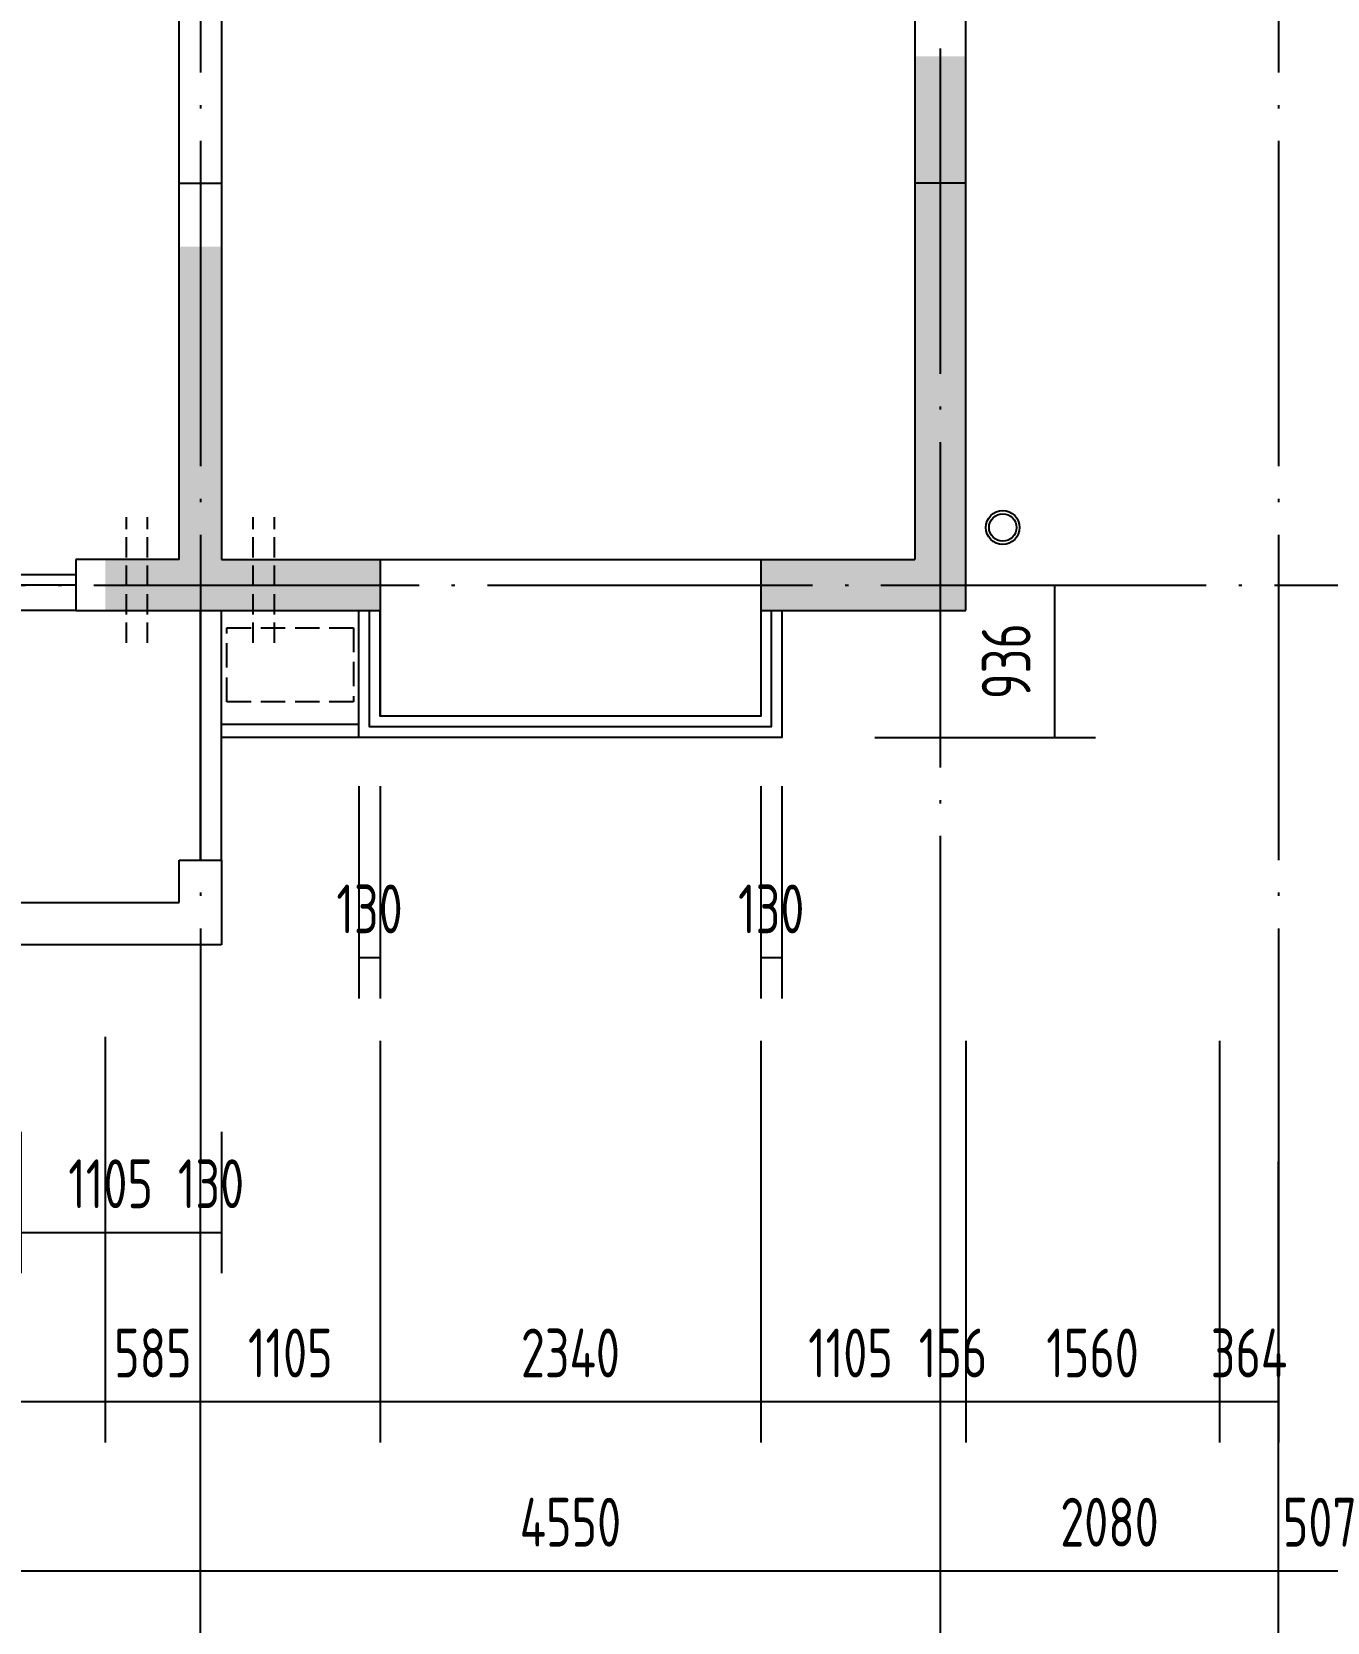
# Model space of a CAD drawing. Extents: x -726032 to 135930, y -151624 to 587044.
# Drawn here: x -674191 to -666225, y 489048 to 498822 of the extents above; entities that cross this region are included whole.
import ezdxf

# ---------------------------------------------------------------- set-up
doc = ezdxf.new("R2010")
doc.units = 0
doc.header["$LTSCALE"] = 1000
doc.header["$MEASUREMENT"] = 0
doc.linetypes.add('DASH', pattern=[0.35, 0.25, -0.1])
doc.linetypes.add('DOTE', pattern=[2.42, 2, -0.2, 0.02, -0.2])
doc.layers.get('DEFPOINTS').update_dxf_attribs({"color": 1, "linetype": 'CONTINUOUS'})
for name, color, linetype in [('AXIS', 245, 'CONTINUOUS'), ('COLUMN', 170, 'CONTINUOUS'), ('DOTE', 8, 'DOTE'), ('GROUND', 45, 'CONTINUOUS'), ('PUB_DIM', 245, 'CONTINUOUS'), ('ROOF', 4, 'CONTINUOUS'), ('WALL', 255, 'CONTINUOUS'), ('WINDOW', 155, 'CONTINUOUS'), ('空调', 245, 'CONTINUOUS'), ('雨水管', 20, 'CONTINUOUS')]:
    doc.layers.add(name, color=color, linetype=linetype)
doc.styles.add('DIM_FONT', font='isocp.shx', dxfattribs={"width": 0.8})
doc.dimstyles.new('AXIS', dxfattribs={"dimtxt": 300, "dimasz": 1, "dimexe": 250, "dimexo": 300, "dimgap": 150, "dimtad": 1, "dimdec": 0, "dimzin": 0, "dimdsep": 46, "dimtxsty": 'DIM_FONT', "dimcen": 0.09, "dimse1": 1, "dimse2": 1, "dimclrt": 142, "dimadec": 0, "dimazin": 0, "dimtfac": 1, "dimtdec": 0, "dimtix": 1, "dimtmove": 2, "dimatfit": 3, "dimfxl": 1, "dimtolj": 1, "dimtzin": 0, "dimarcsym": 0})
doc.dimstyles.new('DIMA', dxfattribs={"dimtxt": 300, "dimasz": 1, "dimexe": 250, "dimexo": 300, "dimgap": 150, "dimtad": 1, "dimdec": 0, "dimzin": 0, "dimdsep": 46, "dimtxsty": 'DIM_FONT', "dimcen": 0.09, "dimse1": 1, "dimclrt": 142, "dimadec": 0, "dimazin": 0, "dimtfac": 1, "dimtdec": 0, "dimtix": 1, "dimtmove": 2, "dimatfit": 3, "dimfxl": 1, "dimtolj": 1, "dimtzin": 0, "dimarcsym": 0})
doc.dimstyles.new('DIMB', dxfattribs={"dimtxt": 300, "dimasz": 1, "dimexe": 250, "dimexo": 300, "dimgap": 150, "dimtad": 1, "dimdec": 0, "dimzin": 0, "dimdsep": 46, "dimtxsty": 'DIM_FONT', "dimcen": 0.09, "dimse2": 1, "dimclrt": 142, "dimadec": 0, "dimazin": 0, "dimtfac": 1, "dimtdec": 0, "dimtix": 1, "dimtmove": 2, "dimatfit": 3, "dimfxl": 1, "dimtolj": 1, "dimtzin": 0, "dimarcsym": 0})
doc.dimstyles.new('DIMN', dxfattribs={"dimtxt": 300, "dimasz": 1, "dimexe": 250, "dimexo": 300, "dimgap": 150, "dimtad": 1, "dimdec": 0, "dimzin": 0, "dimdsep": 46, "dimtxsty": 'DIM_FONT', "dimcen": 0.09, "dimclrt": 142, "dimadec": 0, "dimazin": 0, "dimtfac": 1, "dimtdec": 0, "dimtix": 1, "dimtmove": 2, "dimatfit": 3, "dimfxl": 1, "dimtolj": 1, "dimtzin": 0, "dimarcsym": 0})

# ---------------------------------------------------------------- blocks, each defined once
blk = doc.blocks.new('*D510')
at = {"layer": 'AXIS', "color": 0, "lineweight": -2, "transparency": 16777216}
for p, q in [((-711919.9, 491580.4), (-711919.9, 488072.9)), ((-643240.9, 491580.4), (-643240.9, 488072.9)), ((-643241.9, 488322.9), (-711918.9, 488322.9))]:
    blk.add_line(p, q, dxfattribs=at)
at = {"layer": 'AXIS', "color": 0, "transparency": 16777216}
for points in [[(-711918.9, 488323.1), (-711918.9, 488322.8), (-711919.9, 488322.9)], [(-643241.9, 488323.1), (-643241.9, 488322.8), (-643240.9, 488322.9)]]:
    blk.add_solid(points, dxfattribs=at)
at = {"layer": 'DEFPOINTS', "color": 0, "transparency": 16777216}
for p in [(-711919.9, 491880.4), (-643240.9, 491880.4), (-711919.9, 488322.9)]:
    blk.add_point(p, dxfattribs=at)
at = {"layer": 'AXIS', "color": 142, "transparency": 16777216, "insert": (-677580.4, 488622.9), "char_height": 300, "attachment_point": 5, "style": 'DIM_FONT'}
blk.add_mtext('\\A1;68679', dxfattribs=at)
blk = doc.blocks.new('*D3302')
at = {"layer": 'AXIS', "color": 0, "lineweight": -2, "transparency": 16777216}
blk.add_line((-673154.9, 489362.9), (-677832.9, 489362.9), dxfattribs=at)
at = {"layer": 'AXIS', "color": 0, "transparency": 16777216}
for points in [[(-677832.9, 489363.1), (-677832.9, 489362.8), (-677833.9, 489362.9)], [(-673154.9, 489363.1), (-673154.9, 489362.8), (-673153.9, 489362.9)]]:
    blk.add_solid(points, dxfattribs=at)
at = {"layer": 'DEFPOINTS', "color": 0, "transparency": 16777216}
for p in [(-677833.9, 491880.4), (-673153.9, 491880.4), (-677833.9, 489362.9)]:
    blk.add_point(p, dxfattribs=at)
at = {"layer": 'AXIS', "color": 142, "transparency": 16777216, "insert": (-675493.9, 489662.9), "char_height": 300, "attachment_point": 5, "style": 'DIM_FONT'}
blk.add_mtext('\\A1;4680', dxfattribs=at)
blk = doc.blocks.new('*D986')
at = {"layer": 'DEFPOINTS', "color": 0, "transparency": 16777216}
for p in [(-677248.9, 492946.4), (-673738.9, 492946.4), (-677248.9, 490402.9)]:
    blk.add_point(p, dxfattribs=at)
at = {"layer": 'PUB_DIM', "color": 0, "lineweight": -2, "transparency": 16777216}
for p, q in [((-677248.9, 492646.4), (-677248.9, 490152.9)), ((-673738.9, 492646.4), (-673738.9, 490152.9)), ((-673739.9, 490402.9), (-677247.9, 490402.9))]:
    blk.add_line(p, q, dxfattribs=at)
at = {"layer": 'PUB_DIM', "color": 0, "transparency": 16777216}
for points in [[(-677247.9, 490403.1), (-677247.9, 490402.8), (-677248.9, 490402.9)], [(-673739.9, 490403.1), (-673739.9, 490402.8), (-673738.9, 490402.9)]]:
    blk.add_solid(points, dxfattribs=at)
at = {"layer": 'PUB_DIM', "color": 142, "transparency": 16777216, "insert": (-675493.9, 490702.9), "char_height": 300, "attachment_point": 5, "style": 'DIM_FONT'}
blk.add_mtext('\\A1;3510', dxfattribs=at)
blk = doc.blocks.new('*D3321')
at = {"layer": 'AXIS', "color": 0, "lineweight": -2, "transparency": 16777216}
for p, q in [((-666524.9, 489362.9), (-666525.9, 489362.9)), ((-666016.9, 489362.9), (-666523.9, 489362.9)), ((-666015.9, 489362.9), (-666014.9, 489362.9))]:
    blk.add_line(p, q, dxfattribs=at)
at = {"layer": 'AXIS', "color": 0, "transparency": 16777216}
for points in [[(-666524.9, 489363.1), (-666524.9, 489362.8), (-666523.9, 489362.9)], [(-666015.9, 489363.1), (-666015.9, 489362.8), (-666016.9, 489362.9)]]:
    blk.add_solid(points, dxfattribs=at)
at = {"layer": 'DEFPOINTS', "color": 0, "transparency": 16777216}
for p in [(-666523.9, 491880.4), (-666016.9, 491880.4), (-666523.9, 489362.9)]:
    blk.add_point(p, dxfattribs=at)
at = {"layer": 'AXIS', "color": 142, "transparency": 16777216, "insert": (-666270.4, 489662.9), "char_height": 300, "attachment_point": 5, "style": 'DIM_FONT'}
blk.add_mtext('\\A1;507', dxfattribs=at)
blk = doc.blocks.new('*D1021')
at = {"layer": 'DEFPOINTS', "color": 0, "transparency": 16777216}
for p in [(-666887.9, 492920.4), (-666523.9, 492920.4), (-666887.9, 490402.9)]:
    blk.add_point(p, dxfattribs=at)
at = {"layer": 'PUB_DIM', "color": 0, "lineweight": -2, "transparency": 16777216}
for p, q in [((-666887.9, 492620.4), (-666887.9, 490152.9)), ((-666523.9, 492620.4), (-666523.9, 490152.9)), ((-666888.9, 490402.9), (-666889.9, 490402.9)), ((-666523.9, 490402.9), (-666887.9, 490402.9)), ((-666522.9, 490402.9), (-666521.9, 490402.9))]:
    blk.add_line(p, q, dxfattribs=at)
at = {"layer": 'PUB_DIM', "color": 0, "transparency": 16777216}
for points in [[(-666888.9, 490403.1), (-666888.9, 490402.8), (-666887.9, 490402.9)], [(-666522.9, 490403.1), (-666522.9, 490402.8), (-666523.9, 490402.9)]]:
    blk.add_solid(points, dxfattribs=at)
at = {"layer": 'PUB_DIM', "color": 142, "transparency": 16777216, "insert": (-666705.9, 490702.9), "char_height": 300, "attachment_point": 5, "style": 'DIM_FONT'}
blk.add_mtext('\\A1;364', dxfattribs=at)
blk = doc.blocks.new('*D2260')
at = {"layer": 'DEFPOINTS', "color": 0, "transparency": 16777216}
for p in [(-669708.9, 492920.4), (-668603.9, 492920.4), (-669708.9, 490402.9)]:
    blk.add_point(p, dxfattribs=at)
at = {"layer": 'PUB_DIM', "color": 0, "lineweight": -2, "transparency": 16777216}
for p, q in [((-669708.9, 492620.4), (-669708.9, 490152.9)), ((-668604.9, 490402.9), (-669707.9, 490402.9))]:
    blk.add_line(p, q, dxfattribs=at)
at = {"layer": 'PUB_DIM', "color": 0, "transparency": 16777216}
for points in [[(-669707.9, 490403.1), (-669707.9, 490402.8), (-669708.9, 490402.9)], [(-668604.9, 490403.1), (-668604.9, 490402.8), (-668603.9, 490402.9)]]:
    blk.add_solid(points, dxfattribs=at)
at = {"layer": 'PUB_DIM', "color": 142, "transparency": 16777216, "insert": (-669156.4, 490702.9), "char_height": 300, "attachment_point": 5, "style": 'DIM_FONT'}
blk.add_mtext('\\A1;1105', dxfattribs=at)
blk = doc.blocks.new('*D1024')
at = {"layer": 'DEFPOINTS', "color": 0, "transparency": 16777216}
for p in [(-669708.9, 494486.4), (-669578.9, 494486.4), (-669708.9, 493131.9)]:
    blk.add_point(p, dxfattribs=at)
at = {"layer": 'PUB_DIM', "color": 0, "lineweight": -2, "transparency": 16777216}
for p, q in [((-669708.9, 494186.4), (-669708.9, 492881.9)), ((-669578.9, 494186.4), (-669578.9, 492881.9)), ((-669709.9, 493131.9), (-669710.9, 493131.9)), ((-669578.9, 493131.9), (-669708.9, 493131.9)), ((-669577.9, 493131.9), (-669576.9, 493131.9))]:
    blk.add_line(p, q, dxfattribs=at)
at = {"layer": 'PUB_DIM', "color": 0, "transparency": 16777216}
for points in [[(-669709.9, 493132.1), (-669709.9, 493131.7), (-669708.9, 493131.9)], [(-669577.9, 493132.1), (-669577.9, 493131.7), (-669578.9, 493131.9)]]:
    blk.add_solid(points, dxfattribs=at)
at = {"layer": 'PUB_DIM', "color": 142, "transparency": 16777216, "insert": (-669643.9, 493431.9), "char_height": 300, "attachment_point": 5, "style": 'DIM_FONT'}
blk.add_mtext('\\A1;130', dxfattribs=at)
blk = doc.blocks.new('*D3721')
at = {"layer": 'DEFPOINTS', "color": 0, "transparency": 16777216}
for p in [(-668603.9, 492920.4), (-668447.9, 492920.4), (-668603.9, 490402.9)]:
    blk.add_point(p, dxfattribs=at)
at = {"layer": 'PUB_DIM', "color": 0, "lineweight": -2, "transparency": 16777216}
for p, q in [((-668447.9, 492620.4), (-668447.9, 490152.9)), ((-668604.9, 490402.9), (-668605.9, 490402.9)), ((-668447.9, 490402.9), (-668603.9, 490402.9)), ((-668446.9, 490402.9), (-668445.9, 490402.9))]:
    blk.add_line(p, q, dxfattribs=at)
at = {"layer": 'PUB_DIM', "color": 0, "transparency": 16777216}
for points in [[(-668604.9, 490403.1), (-668604.9, 490402.8), (-668603.9, 490402.9)], [(-668446.9, 490403.1), (-668446.9, 490402.8), (-668447.9, 490402.9)]]:
    blk.add_solid(points, dxfattribs=at)
at = {"layer": 'PUB_DIM', "color": 142, "transparency": 16777216, "insert": (-668525.9, 490702.9), "char_height": 300, "attachment_point": 5, "style": 'DIM_FONT'}
blk.add_mtext('\\A1;156', dxfattribs=at)
blk = doc.blocks.new('*D2261')
at = {"layer": 'DEFPOINTS', "color": 0, "transparency": 16777216}
for p in [(-673738.9, 492946.4), (-673153.9, 492946.4), (-673738.9, 490402.9)]:
    blk.add_point(p, dxfattribs=at)
at = {"layer": 'PUB_DIM', "color": 0, "lineweight": -2, "transparency": 16777216}
for p, q in [((-673738.9, 492646.4), (-673738.9, 490152.9)), ((-673739.9, 490402.9), (-673740.9, 490402.9)), ((-673153.9, 490402.9), (-673738.9, 490402.9)), ((-673152.9, 490402.9), (-673151.9, 490402.9))]:
    blk.add_line(p, q, dxfattribs=at)
at = {"layer": 'PUB_DIM', "color": 0, "transparency": 16777216}
for points in [[(-673739.9, 490403.1), (-673739.9, 490402.8), (-673738.9, 490402.9)], [(-673152.9, 490403.1), (-673152.9, 490402.8), (-673153.9, 490402.9)]]:
    blk.add_solid(points, dxfattribs=at)
at = {"layer": 'PUB_DIM', "color": 142, "transparency": 16777216, "insert": (-673446.4, 490702.9), "char_height": 300, "attachment_point": 5, "style": 'DIM_FONT'}
blk.add_mtext('\\A1;585', dxfattribs=at)
blk = doc.blocks.new('*D3722')
at = {"layer": 'DEFPOINTS', "color": 0, "transparency": 16777216}
for p in [(-674258.9, 492362.8), (-673153.9, 492362.8), (-673153.9, 491442.9)]:
    blk.add_point(p, dxfattribs=at)
at = {"layer": 'PUB_DIM', "color": 0, "lineweight": -2, "transparency": 16777216}
for p, q in [((-674258.9, 492062.8), (-674258.9, 491192.9)), ((-674257.9, 491442.9), (-673154.9, 491442.9))]:
    blk.add_line(p, q, dxfattribs=at)
at = {"layer": 'PUB_DIM', "color": 0, "transparency": 16777216}
for points in [[(-674257.9, 491443.1), (-674257.9, 491442.8), (-674258.9, 491442.9)], [(-673154.9, 491443.1), (-673154.9, 491442.8), (-673153.9, 491442.9)]]:
    blk.add_solid(points, dxfattribs=at)
at = {"layer": 'PUB_DIM', "color": 142, "transparency": 16777216, "insert": (-673706.4, 491742.9), "char_height": 300, "attachment_point": 5, "style": 'DIM_FONT'}
blk.add_mtext('\\A1;1105', dxfattribs=at)
blk = doc.blocks.new('*D1025')
at = {"layer": 'DEFPOINTS', "color": 0, "transparency": 16777216}
for p in [(-672178.9, 494486.4), (-672048.9, 494486.4), (-672178.9, 493131.9)]:
    blk.add_point(p, dxfattribs=at)
at = {"layer": 'PUB_DIM', "color": 0, "lineweight": -2, "transparency": 16777216}
for p, q in [((-672178.9, 494186.4), (-672178.9, 492881.9)), ((-672048.9, 494186.4), (-672048.9, 492881.9)), ((-672179.9, 493131.9), (-672180.9, 493131.9)), ((-672048.9, 493131.9), (-672178.9, 493131.9)), ((-672047.9, 493131.9), (-672046.9, 493131.9))]:
    blk.add_line(p, q, dxfattribs=at)
at = {"layer": 'PUB_DIM', "color": 0, "transparency": 16777216}
for points in [[(-672179.9, 493132.1), (-672179.9, 493131.7), (-672178.9, 493131.9)], [(-672047.9, 493132.1), (-672047.9, 493131.7), (-672048.9, 493131.9)]]:
    blk.add_solid(points, dxfattribs=at)
at = {"layer": 'PUB_DIM', "color": 142, "transparency": 16777216, "insert": (-672113.9, 493431.9), "char_height": 300, "attachment_point": 5, "style": 'DIM_FONT'}
blk.add_mtext('\\A1;130', dxfattribs=at)
blk = doc.blocks.new('*D3723')
at = {"layer": 'DEFPOINTS', "color": 0, "transparency": 16777216}
for p in [(-673153.9, 492946.4), (-672048.9, 492920.4), (-673153.9, 490402.9)]:
    blk.add_point(p, dxfattribs=at)
at = {"layer": 'PUB_DIM', "color": 0, "lineweight": -2, "transparency": 16777216}
for p, q in [((-672048.9, 492620.4), (-672048.9, 490152.9)), ((-672049.9, 490402.9), (-673152.9, 490402.9))]:
    blk.add_line(p, q, dxfattribs=at)
at = {"layer": 'PUB_DIM', "color": 0, "transparency": 16777216}
for points in [[(-673152.9, 490403.1), (-673152.9, 490402.8), (-673153.9, 490402.9)], [(-672049.9, 490403.1), (-672049.9, 490402.8), (-672048.9, 490402.9)]]:
    blk.add_solid(points, dxfattribs=at)
at = {"layer": 'PUB_DIM', "color": 142, "transparency": 16777216, "insert": (-672601.4, 490702.9), "char_height": 300, "attachment_point": 5, "style": 'DIM_FONT'}
blk.add_mtext('\\A1;1105', dxfattribs=at)
blk = doc.blocks.new('*D2262')
at = {"layer": 'DEFPOINTS', "color": 0, "transparency": 16777216}
for p in [(-673153.9, 492362.8), (-673023.9, 492362.8), (-673023.9, 491442.9)]:
    blk.add_point(p, dxfattribs=at)
at = {"layer": 'PUB_DIM', "color": 0, "lineweight": -2, "transparency": 16777216}
for p, q in [((-673023.9, 492062.8), (-673023.9, 491192.9)), ((-673154.9, 491442.9), (-673155.9, 491442.9)), ((-673153.9, 491442.9), (-673023.9, 491442.9)), ((-673022.9, 491442.9), (-673021.9, 491442.9))]:
    blk.add_line(p, q, dxfattribs=at)
at = {"layer": 'PUB_DIM', "color": 0, "transparency": 16777216}
for points in [[(-673154.9, 491443.1), (-673154.9, 491442.8), (-673153.9, 491442.9)], [(-673022.9, 491443.1), (-673022.9, 491442.8), (-673023.9, 491442.9)]]:
    blk.add_solid(points, dxfattribs=at)
at = {"layer": 'PUB_DIM', "color": 142, "transparency": 16777216, "insert": (-673088.9, 491742.9), "char_height": 300, "attachment_point": 5, "style": 'DIM_FONT'}
blk.add_mtext('\\A1;130', dxfattribs=at)
blk = doc.blocks.new('*D3323')
at = {"layer": 'AXIS', "color": 0, "lineweight": -2, "transparency": 16777216}
blk.add_line((-668604.9, 489362.9), (-673152.9, 489362.9), dxfattribs=at)
at = {"layer": 'AXIS', "color": 0, "transparency": 16777216}
for points in [[(-673152.9, 489363.1), (-673152.9, 489362.8), (-673153.9, 489362.9)], [(-668604.9, 489363.1), (-668604.9, 489362.8), (-668603.9, 489362.9)]]:
    blk.add_solid(points, dxfattribs=at)
at = {"layer": 'DEFPOINTS', "color": 0, "transparency": 16777216}
for p in [(-673153.9, 491880.4), (-668603.9, 491880.4), (-673153.9, 489362.9)]:
    blk.add_point(p, dxfattribs=at)
at = {"layer": 'AXIS', "color": 142, "transparency": 16777216, "insert": (-670878.9, 489662.9), "char_height": 300, "attachment_point": 5, "style": 'DIM_FONT'}
blk.add_mtext('\\A1;4550', dxfattribs=at)
blk = doc.blocks.new('*D1026')
at = {"layer": 'DEFPOINTS', "color": 0, "transparency": 16777216}
for p in [(-672048.9, 492920.4), (-669708.9, 492920.4), (-672048.9, 490402.9)]:
    blk.add_point(p, dxfattribs=at)
at = {"layer": 'PUB_DIM', "color": 0, "lineweight": -2, "transparency": 16777216}
for p, q in [((-672048.9, 492620.4), (-672048.9, 490152.9)), ((-669708.9, 492620.4), (-669708.9, 490152.9)), ((-669709.9, 490402.9), (-672047.9, 490402.9))]:
    blk.add_line(p, q, dxfattribs=at)
at = {"layer": 'PUB_DIM', "color": 0, "transparency": 16777216}
for points in [[(-672047.9, 490403.1), (-672047.9, 490402.8), (-672048.9, 490402.9)], [(-669709.9, 490403.1), (-669709.9, 490402.8), (-669708.9, 490402.9)]]:
    blk.add_solid(points, dxfattribs=at)
at = {"layer": 'PUB_DIM', "color": 142, "transparency": 16777216, "insert": (-670878.9, 490703), "char_height": 300, "attachment_point": 5, "style": 'DIM_FONT'}
blk.add_mtext('\\A1;2340', dxfattribs=at)
blk = doc.blocks.new('*D3724')
at = {"layer": 'DEFPOINTS', "color": 0, "transparency": 16777216}
for p in [(-669306.5, 495422.4), (-667899.2, 495422.4), (-669306.5, 494486.4)]:
    blk.add_point(p, dxfattribs=at)
at = {"layer": 'PUB_DIM', "color": 0, "lineweight": -2, "transparency": 16777216}
for p, q in [((-667899.2, 494487.4), (-667899.2, 495421.4)), ((-669006.5, 494486.4), (-667649.2, 494486.4))]:
    blk.add_line(p, q, dxfattribs=at)
at = {"layer": 'PUB_DIM', "color": 0, "transparency": 16777216}
for points in [[(-667899.3, 495421.4), (-667899, 495421.4), (-667899.2, 495422.4)], [(-667899.3, 494487.4), (-667899, 494487.4), (-667899.2, 494486.4)]]:
    blk.add_solid(points, dxfattribs=at)
at = {"layer": 'PUB_DIM', "color": 142, "transparency": 16777216, "insert": (-668199.2, 494954.4), "char_height": 300, "attachment_point": 5, "rotation": 90, "style": 'DIM_FONT'}
blk.add_mtext('\\A1;936', dxfattribs=at)
blk = doc.blocks.new('*D3324')
at = {"layer": 'AXIS', "color": 0, "lineweight": -2, "transparency": 16777216}
blk.add_line((-666524.9, 489362.9), (-668602.9, 489362.9), dxfattribs=at)
at = {"layer": 'AXIS', "color": 0, "transparency": 16777216}
for points in [[(-668602.9, 489363.1), (-668602.9, 489362.8), (-668603.9, 489362.9)], [(-666524.9, 489363.1), (-666524.9, 489362.8), (-666523.9, 489362.9)]]:
    blk.add_solid(points, dxfattribs=at)
at = {"layer": 'DEFPOINTS', "color": 0, "transparency": 16777216}
for p in [(-668603.9, 491880.4), (-666523.9, 491880.4), (-668603.9, 489362.9)]:
    blk.add_point(p, dxfattribs=at)
at = {"layer": 'AXIS', "color": 142, "transparency": 16777216, "insert": (-667563.9, 489663), "char_height": 300, "attachment_point": 5, "style": 'DIM_FONT'}
blk.add_mtext('\\A1;2080', dxfattribs=at)
blk = doc.blocks.new('*D1027')
at = {"layer": 'DEFPOINTS', "color": 0, "transparency": 16777216}
for p in [(-668447.9, 492920.4), (-666887.9, 492920.4), (-668447.9, 490402.9)]:
    blk.add_point(p, dxfattribs=at)
at = {"layer": 'PUB_DIM', "color": 0, "lineweight": -2, "transparency": 16777216}
for p, q in [((-668447.9, 492620.4), (-668447.9, 490152.9)), ((-666887.9, 492620.4), (-666887.9, 490152.9)), ((-666888.9, 490402.9), (-668446.9, 490402.9))]:
    blk.add_line(p, q, dxfattribs=at)
at = {"layer": 'PUB_DIM', "color": 0, "transparency": 16777216}
for points in [[(-668446.9, 490403.1), (-668446.9, 490402.8), (-668447.9, 490402.9)], [(-666888.9, 490403.1), (-666888.9, 490402.8), (-666887.9, 490402.9)]]:
    blk.add_solid(points, dxfattribs=at)
at = {"layer": 'PUB_DIM', "color": 142, "transparency": 16777216, "insert": (-667667.9, 490702.9), "char_height": 300, "attachment_point": 5, "style": 'DIM_FONT'}
blk.add_mtext('\\A1;1560', dxfattribs=at)

msp = doc.modelspace()

# ---------------------------------------------------------------- linework, layer by layer
at = {"layer": 'AXIS'}
for p, q in [((-673153.9, 487802.9), (-673153.9, 491880.4)), ((-668603.9, 487802.9), (-668603.9, 491880.4)), ((-666523.9, 487802.9), (-666523.9, 491880.4))]:
    msp.add_line(p, q, dxfattribs=at)
at = {"layer": 'COLUMN'}
for points in [[(-668759.9, 495578.4), (-668759.9, 498672.4), (-668447.9, 495266.4), (-668447.9, 498672.4)], [(-673283.9, 497502.4), (-673283.9, 495578.4), (-673023.9, 497502.4), (-673023.9, 495578.4)], [(-673738.9, 495578.4), (-673738.9, 495266.4), (-672048.9, 495578.4), (-672048.9, 495266.4)], [(-669708.9, 495578.4), (-669708.9, 495266.4), (-668759.9, 495578.4), (-668447.9, 495266.4)]]:
    msp.add_solid(points, dxfattribs=at)
at = {"layer": 'DOTE'}
for p, q in [((-673153.9, 522352), (-673153.9, 491880.4)), ((-666523.9, 522352), (-666523.9, 491880.4)), ((-668603.9, 491880.4), (-668603.9, 503222.4)), ((-712529.2, 495422.4), (-642897.4, 495422.4))]:
    msp.add_line(p, q, dxfattribs=at)
at = {"layer": 'GROUND'}
msp.add_line((-673920.9, 495266.4), (-677040.9, 495266.4), dxfattribs=at)
at = {"layer": 'ROOF'}
for p, q in [((-673153.9, 493732.2), (-673153.9, 495266.4)), ((-673023.9, 493732.2), (-673023.9, 495266.4)), ((-672178.9, 494564.4), (-673023.9, 494564.4)), ((-672178.9, 494486.4), (-673023.9, 494486.4))]:
    msp.add_line(p, q, dxfattribs=at)
at = {"layer": 'WALL', "color": 255}
for p, q in [((-668447.9, 495266.4), (-668447.9, 502052.4)), ((-673283.9, 493472.2), (-673283.9, 493732.2)), ((-673023.9, 493732.2), (-673023.9, 493212.2)), ((-674258.9, 493472.2), (-673283.9, 493472.2)), ((-673023.9, 493212.2), (-674258.9, 493212.2))]:
    msp.add_line(p, q, dxfattribs=at)
at = {"layer": 'WALL'}
for p, q in [((-673283.9, 495578.4), (-673283.9, 501766.4)), ((-673023.9, 500674.4), (-673023.9, 495578.4)), ((-668759.9, 500674.4), (-668759.9, 495578.4)), ((-673283.9, 497892.4), (-673023.9, 497892.4)), ((-668447.9, 497892.4), (-668759.9, 497892.4)), ((-673283.9, 495578.4), (-673920.9, 495578.4)), ((-673920.9, 495578.4), (-673920.9, 495266.4)), ((-673023.9, 495578.4), (-672048.9, 495578.4)), ((-672048.9, 495578.4), (-672048.9, 495266.4)), ((-669708.9, 495578.4), (-668759.9, 495578.4)), ((-669708.9, 495578.4), (-669708.9, 495266.4)), ((-673920.9, 495266.4), (-672048.9, 495266.4)), ((-669708.9, 495266.4), (-668447.9, 495266.4))]:
    msp.add_line(p, q, dxfattribs=at)
at = {"layer": 'WALL', "color": 0}
msp.add_line((-673283.9, 493732.2), (-673023.9, 493732.2), dxfattribs=at)
at = {"layer": 'WINDOW'}
msp.add_line((-672048.9, 495578.4), (-669708.9, 495578.4), dxfattribs=at)
msp.add_lwpolyline([(-673920.9, 495422.4), (-675870.9, 495422.4), (-675870.9, 495487.4), (-673920.9, 495487.4)], close=True, dxfattribs=at)
for points in [[(-669578.9, 495266.4), (-669578.9, 494486.4), (-672178.9, 494486.4), (-672178.9, 495266.4)], [(-669643.9, 495266.4), (-669643.9, 494551.4), (-672113.9, 494551.4), (-672113.9, 495266.4)], [(-672048.9, 495266.4), (-672048.9, 494616.4)], [(-669708.9, 495266.4), (-669708.9, 494616.4), (-672048.9, 494616.4), (-672048.9, 495266.4)]]:
    msp.add_lwpolyline(points, dxfattribs=at)
at = {"layer": '空调', "linetype": 'DASH', "ltscale": 0.5}
for p, q in [((-673608.9, 495066.7), (-673608.9, 495840.5)), ((-673478.9, 495066.7), (-673478.9, 495840.5)), ((-672828.9, 495066.7), (-672828.9, 495840.5)), ((-672698.9, 495066.7), (-672698.9, 495840.5))]:
    msp.add_line(p, q, dxfattribs=at)
at = {"layer": '空调', "linetype": 'DASH', "ltscale": 0.6}
msp.add_lwpolyline([(-672212, 494705), (-672992, 494705), (-672992, 495160), (-672212, 495160)], close=True, dxfattribs=at)
at = {"layer": '雨水管'}
for radius in [104, 84.5]:
    msp.add_circle((-668220.3, 495776), radius, dxfattribs=at)

# ---------------------------------------------------------------- dimensions: what is measured, and where the dimension line sits
at = {"layer": 'AXIS'}
dim = msp.add_aligned_dim(p1=(-643240.9, 491880.4), p2=(-711919.9, 491880.4), distance=3557.4, dimstyle='DIMN', dxfattribs=at)
dim.commit()
dim.dimension.update_dxf_attribs({"geometry": '*D510', "text_midpoint": (-677580.4, 488622.9)})
for base, p1, p2, picture, middle in [((-677833.9, 489362.9), (-673153.9, 491880.4), (-677833.9, 491880.4), '*D3302', (-675493.9, 489662.9)), ((-673153.9, 489362.9), (-668603.9, 491880.4), (-673153.9, 491880.4), '*D3323', (-670878.9, 489662.9)), ((-668603.9, 489362.9), (-666523.9, 491880.4), (-668603.9, 491880.4), '*D3324', (-667563.9, 489663)), ((-666523.9, 489362.9), (-666016.9, 491880.4), (-666523.9, 491880.4), '*D3321', (-666270.4, 489662.9))]:
    dim = msp.add_linear_dim(base=base, p1=p1, p2=p2, dimstyle='AXIS', dxfattribs=at)
    dim.commit()
    dim.dimension.update_dxf_attribs({"geometry": picture, "text_midpoint": middle})
at = {"layer": 'PUB_DIM'}
dim = msp.add_linear_dim(base=(-667899.2, 495422.4), p1=(-669306.5, 494486.4), p2=(-669306.5, 495422.4), angle=270, dimstyle='DIMB', dxfattribs=at)
dim.commit()
dim.dimension.update_dxf_attribs({"geometry": '*D3724', "text_midpoint": (-668199.2, 494954.4)})
for base, p1, p2, dimstyle, picture, middle in [((-672178.9, 493131.9), (-672048.9, 494486.4), (-672178.9, 494486.4), 'DIMN', '*D1025', (-672113.9, 493431.9)), ((-669708.9, 493131.9), (-669578.9, 494486.4), (-669708.9, 494486.4), 'DIMN', '*D1024', (-669643.9, 493431.9)), ((-677248.9, 490402.9), (-673738.9, 492946.4), (-677248.9, 492946.4), 'DIMN', '*D986', (-675493.9, 490702.9)), ((-673738.9, 490402.9), (-673153.9, 492946.4), (-673738.9, 492946.4), 'DIMA', '*D2261', (-673446.4, 490702.9)), ((-673153.9, 490402.9), (-672048.9, 492920.4), (-673153.9, 492946.4), 'DIMB', '*D3723', (-672601.4, 490702.9)), ((-672048.9, 490402.9), (-669708.9, 492920.4), (-672048.9, 492920.4), 'DIMN', '*D1026', (-670878.9, 490703)), ((-669708.9, 490402.9), (-668603.9, 492920.4), (-669708.9, 492920.4), 'DIMA', '*D2260', (-669156.4, 490702.9)), ((-668603.9, 490402.9), (-668447.9, 492920.4), (-668603.9, 492920.4), 'DIMB', '*D3721', (-668525.9, 490702.9)), ((-668447.9, 490402.9), (-666887.9, 492920.4), (-668447.9, 492920.4), 'DIMN', '*D1027', (-667667.9, 490702.9)), ((-666887.9, 490402.9), (-666523.9, 492920.4), (-666887.9, 492920.4), 'DIMN', '*D1021', (-666705.9, 490702.9)), ((-673153.9, 491442.9), (-674258.9, 492362.8), (-673153.9, 492362.8), 'DIMB', '*D3722', (-673706.4, 491742.9)), ((-673023.9, 491442.9), (-673153.9, 492362.8), (-673023.9, 492362.8), 'DIMA', '*D2262', (-673088.9, 491742.9))]:
    dim = msp.add_linear_dim(base=base, p1=p1, p2=p2, dimstyle=dimstyle, dxfattribs=at)
    dim.commit()
    dim.dimension.update_dxf_attribs({"geometry": picture, "text_midpoint": middle})

doc.saveas('drawing.dxf')
